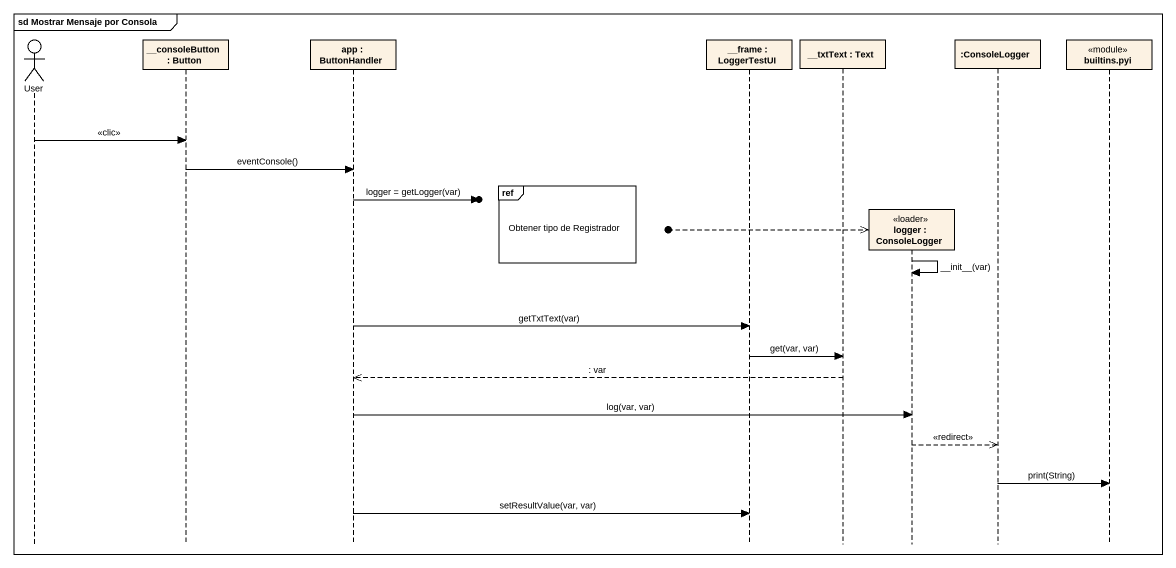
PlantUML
@startuml
mainframe sd Mostrar Mensaje por Consola
hide footbox
actor User
participant "__consoleButton : Button" as consoleButton
participant "app : ButtonHandler" as app
participant "__frame : LoggerTestUI" as frame_
participant "__txtText : Text" as txtText
participant "logger : ConsoleLogger" as logger <<loader>>
participant ":ConsoleLogger" as ConsoleLogger
participant "builtins.pyi" as builtins_pyi <<module>>

User -> consoleButton : <<clic>>
consoleButton -> app : eventConsole()
ref over frame_ : Obtener tipo de Registrador
app ->o] : logger = getLogger(var)
[o-->> logger
logger -> logger : ~__init~__(var)
app -> frame_ : getTxtText(var)
frame_ -> txtText : get(var, var)
txtText -->> app : : var
app -> logger : log(var, var)
logger -->> ConsoleLogger : <<redirect>>
ConsoleLogger -> builtins_pyi : print(String)
app -> frame_ : setResultValue(var, var)
@enduml
